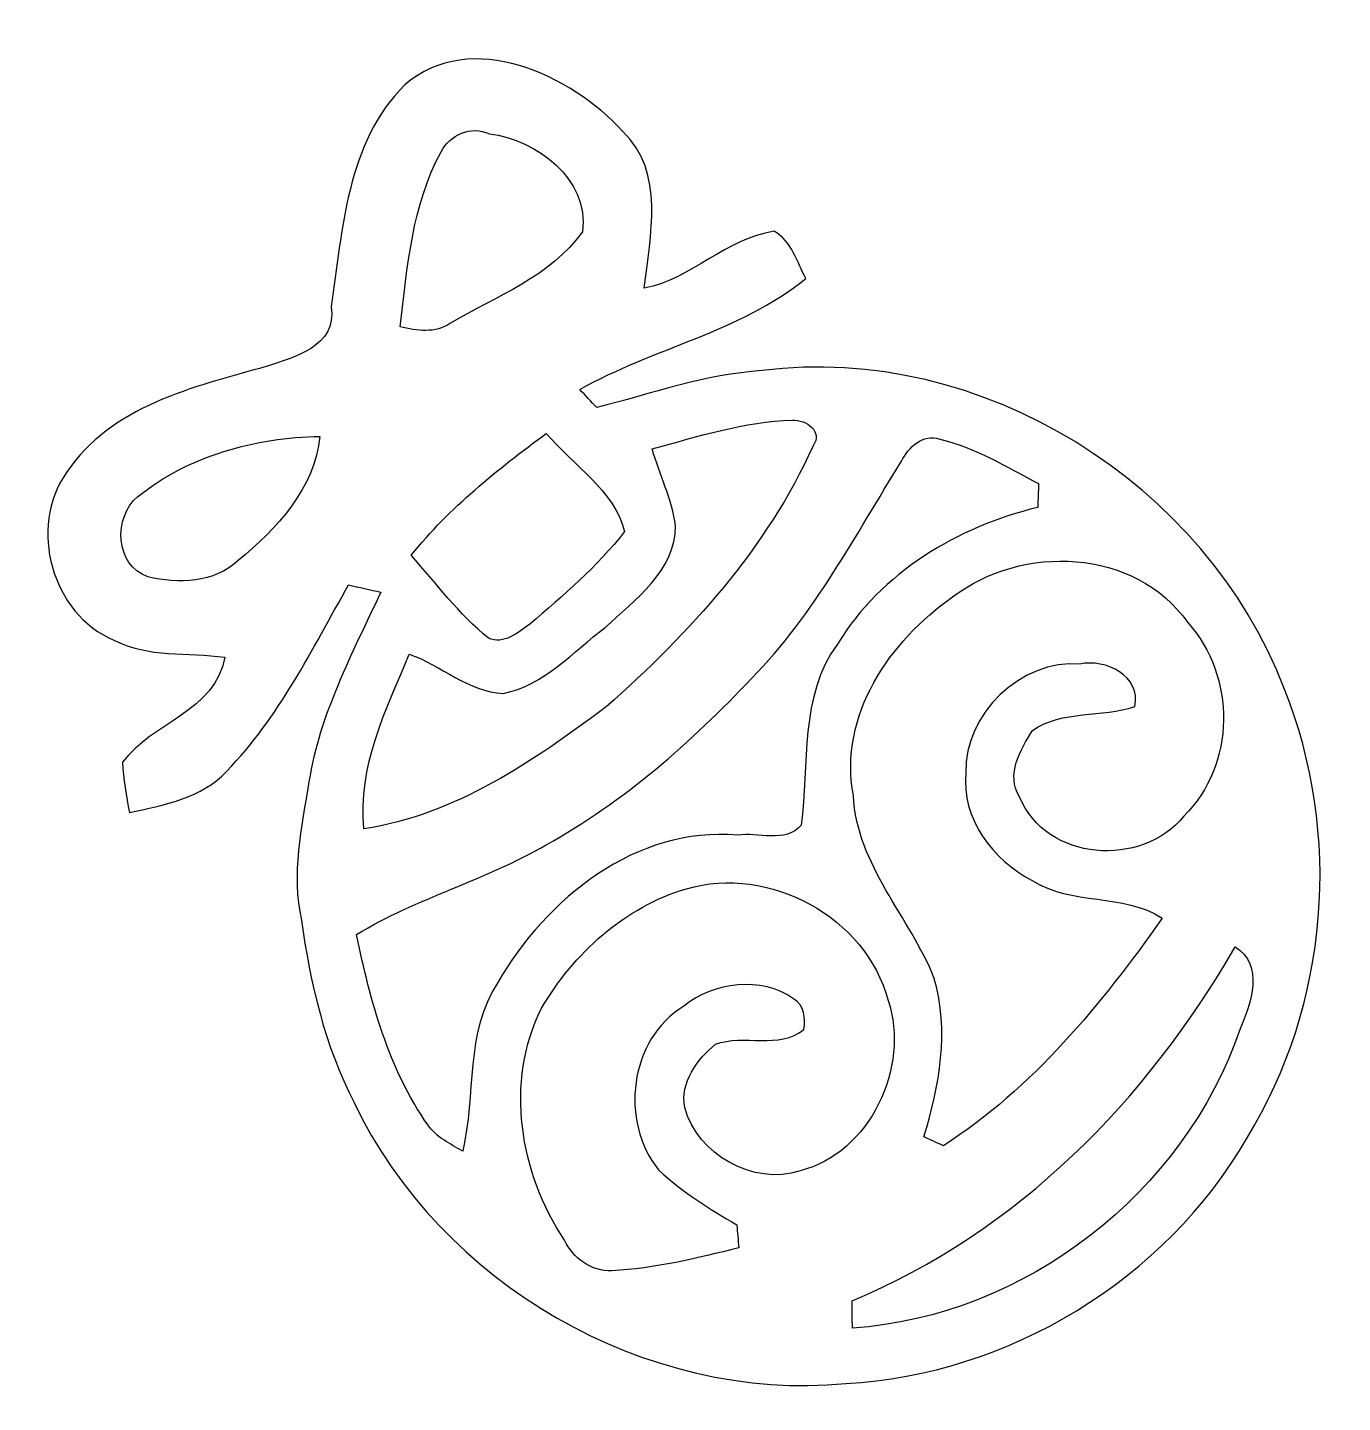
# Model space of a CAD drawing. Header units: centimetres. Extents: x -4.66 to 3.08, y -1.56 to 6.53.
import ezdxf

# ---------------------------------------------------------------- set-up
doc = ezdxf.new("R2010")
doc.units = ezdxf.units.CM
doc.header["$MEASUREMENT"] = 0
doc.layers.add('Camada 1', color=7, linetype='Continuous')

msp = doc.modelspace()

# ---------------------------------------------------------------- linework, layer by layer
at = {"layer": 'Camada 1', "color": 17}
for points, knots in [([(-2.43791, 6.18781), (-2.05126, 6.52577), (-1.45436, 6.24496), (-1.15591, 5.91476), (-1.15591, 5.91476), (-0.90297, 5.67417), (-0.99611, 5.30234), (-1.02962, 4.9933), (-1.02962, 4.9933), (-0.75022, 5.04763), (-0.54984, 5.28646), (-0.26656, 5.32774), (-0.26656, 5.32774), (-0.16426, 5.27094), (-0.13004, 5.14712), (-0.08029, 5.05081), (-0.08029, 5.05081), (-0.47152, 4.73225), (-0.97776, 4.64194), (-1.40815, 4.39817), (-1.40815, 4.39817), (-1.37534, 4.36289), (-1.34253, 4.32726), (-1.30937, 4.29163), (-1.30937, 4.29163), (-0.98693, 4.37241), (-0.67014, 4.48848), (-0.33571, 4.50859), (-0.33571, 4.50859), (0.95193, 4.67475), (2.27203, 3.84325), (2.73276, 2.64028), (2.73276, 2.64028), (3.0753, 1.78832), (2.99734, 0.7822), (2.51403, -0.00097), (2.51403, -0.00097), (2.03355, -0.83529), (1.11527, -1.39162), (0.15571, -1.4456), (0.15571, -1.4456), (-1.02327, -1.55672), (-2.22695, -0.85928), (-2.73565, 0.20646), (-2.73565, 0.20646), (-2.90851, 0.53984), (-2.99283, 0.9099), (-3.04539, 1.27891), (-3.04539, 1.27891), (-3.10536, 1.54878), (-3.04645, 1.82501), (-3.00059, 2.09171), (-3.00059, 2.09171), (-2.9385, 2.48893), (-2.74659, 2.84595), (-2.57867, 3.20613), (-2.57867, 3.20613), (-2.64181, 3.2206), (-2.70496, 3.23471), (-2.76776, 3.24917), (-2.76776, 3.24917), (-2.98295, 2.87064), (-3.17768, 2.47024), (-3.48389, 2.15415), (-3.48389, 2.15415), (-3.6303, 1.99575), (-3.85502, 1.95483), (-4.05575, 1.91073), (-4.05575, 1.91073), (-4.0748, 2.00845), (-4.09279, 2.10793), (-4.09632, 2.20706), (-4.09632, 2.20706), (-3.92381, 2.44096), (-3.54986, 2.50516), (-3.49589, 2.82443), (-3.49589, 2.82443), (-3.71214, 2.85406), (-3.94639, 2.82055), (-4.14712, 2.92391), (-4.14712, 2.92391), (-4.51118, 3.07878), (-4.65547, 3.58643), (-4.42616, 3.90922), (-4.42616, 3.90922), (-4.16546, 4.29974), (-3.67581, 4.41581), (-3.25247, 4.53258), (-3.25247, 4.53258), (-3.0842, 4.59008), (-2.83761, 4.64793), (-2.86971, 4.8843), (-2.86971, 4.8843), (-2.80339, 5.33338), (-2.78081, 5.84844), (-2.43791, 6.18781), (-2.43791, 6.18781), (-2.43791, 6.18781), (-2.43791, 6.18781), (-2.43791, 6.18781)], [0, 0, 0, 0, 0.0384615, 0.0384615, 0.0384615, 0.0384615, 0.0769231, 0.0769231, 0.0769231, 0.0769231, 0.1153846, 0.1153846, 0.1153846, 0.1153846, 0.1538462, 0.1538462, 0.1538462, 0.1538462, 0.1923077, 0.1923077, 0.1923077, 0.1923077, 0.2307692, 0.2307692, 0.2307692, 0.2307692, 0.2692308, 0.2692308, 0.2692308, 0.2692308, 0.3076923, 0.3076923, 0.3076923, 0.3076923, 0.3461538, 0.3461538, 0.3461538, 0.3461538, 0.3846154, 0.3846154, 0.3846154, 0.3846154, 0.4230769, 0.4230769, 0.4230769, 0.4230769, 0.4615385, 0.4615385, 0.4615385, 0.4615385, 0.5, 0.5, 0.5, 0.5, 0.5384615, 0.5384615, 0.5384615, 0.5384615, 0.5769231, 0.5769231, 0.5769231, 0.5769231, 0.6153846, 0.6153846, 0.6153846, 0.6153846, 0.6538462, 0.6538462, 0.6538462, 0.6538462, 0.6923077, 0.6923077, 0.6923077, 0.6923077, 0.7307692, 0.7307692, 0.7307692, 0.7307692, 0.7692308, 0.7692308, 0.7692308, 0.7692308, 0.8076923, 0.8076923, 0.8076923, 0.8076923, 0.8461538, 0.8461538, 0.8461538, 0.8461538, 0.8846154, 0.8846154, 0.8846154, 0.8846154, 0.9230769, 0.9230769, 0.9230769, 0.9230769, 1, 1, 1, 1]), ([(-2.22377, 5.79552), (-2.39522, 5.47978), (-2.42274, 5.11678), (-2.46472, 4.76682), (-2.46472, 4.76682), (-2.36665, 4.74318), (-2.2587, 4.7259), (-2.16944, 4.78693), (-2.16944, 4.78693), (-1.89886, 4.94638), (-1.58101, 5.06033), (-1.39298, 5.32562), (-1.39298, 5.32562), (-1.35029, 5.63853), (-1.66356, 5.86255), (-1.93979, 5.90135), (-1.93979, 5.90135), (-2.05021, 5.9511), (-2.17262, 5.89395), (-2.22377, 5.79552), (-2.22377, 5.79552), (-2.22377, 5.79552), (-2.22377, 5.79552), (-2.22377, 5.79552)], [0, 0, 0, 0, 0.1428571, 0.1428571, 0.1428571, 0.1428571, 0.2857143, 0.2857143, 0.2857143, 0.2857143, 0.4285714, 0.4285714, 0.4285714, 0.4285714, 0.5714286, 0.5714286, 0.5714286, 0.5714286, 0.7142857, 0.7142857, 0.7142857, 0.7142857, 1, 1, 1, 1]), ([(-0.98235, 4.04892), (-0.94284, 3.89687), (-0.86311, 3.75364), (-0.84617, 3.5956), (-0.84617, 3.5956), (-0.84547, 3.3349), (-1.08501, 3.1578), (-1.25998, 2.99905), (-1.25998, 2.99905), (-1.44554, 2.85759), (-1.61982, 2.65721), (-1.85865, 2.61135), (-1.85865, 2.61135), (-2.06432, 2.61876), (-2.22166, 2.77821), (-2.4111, 2.84171), (-2.4111, 2.84171), (-2.54868, 2.51504), (-2.71519, 2.17955), (-2.67744, 1.81478), (-2.67744, 1.81478), (-2.14122, 1.89697), (-1.67661, 2.21447), (-1.25257, 2.53303), (-1.25257, 2.53303), (-0.76257, 2.96518), (-0.30819, 3.46437), (-0.03726, 4.06585), (-0.03726, 4.06585), (0.02307, 4.15263), (-0.07782, 4.22037), (-0.15896, 4.2179), (-0.15896, 4.2179), (-0.44083, 4.20943), (-0.71282, 4.1223), (-0.98235, 4.04892), (-0.98235, 4.04892), (-0.98235, 4.04892), (-0.98235, 4.04892), (-0.98235, 4.04892)], [0, 0, 0, 0, 0.0909091, 0.0909091, 0.0909091, 0.0909091, 0.1818182, 0.1818182, 0.1818182, 0.1818182, 0.2727273, 0.2727273, 0.2727273, 0.2727273, 0.3636364, 0.3636364, 0.3636364, 0.3636364, 0.4545455, 0.4545455, 0.4545455, 0.4545455, 0.5454545, 0.5454545, 0.5454545, 0.5454545, 0.6363636, 0.6363636, 0.6363636, 0.6363636, 0.7272727, 0.7272727, 0.7272727, 0.7272727, 0.8181818, 0.8181818, 0.8181818, 0.8181818, 1, 1, 1, 1]), ([(-4.00601, 3.76917), (-4.15276, 3.64887), (-4.14147, 3.36347), (-3.9478, 3.2968), (-3.9478, 3.2968), (-3.77106, 3.25446), (-3.55692, 3.25975), (-3.41687, 3.39275), (-3.41687, 3.39275), (-3.18933, 3.57584), (-2.96778, 3.81961), (-2.93603, 4.1223), (-2.93603, 4.1223), (-3.31703, 4.11559), (-3.70509, 4.01047), (-4.00601, 3.76917), (-4.00601, 3.76917), (-4.00601, 3.76917), (-4.00601, 3.76917), (-4.00601, 3.76917)], [0, 0, 0, 0, 0.1666667, 0.1666667, 0.1666667, 0.1666667, 0.3333333, 0.3333333, 0.3333333, 0.3333333, 0.5, 0.5, 0.5, 0.5, 0.6666667, 0.6666667, 0.6666667, 0.6666667, 1, 1, 1, 1]), ([(0.48274, 3.97625), (0.20934, 3.5388), (-0.03196, 3.07172), (-0.39779, 2.70131), (-0.39779, 2.70131), (-0.75375, 2.32278), (-1.14956, 1.97529), (-1.60571, 1.72164), (-1.60571, 1.72164), (-1.96166, 1.5135), (-2.36735, 1.40943), (-2.72048, 1.19459), (-2.72048, 1.19459), (-2.64076, 0.80336), (-2.53316, 0.40613), (-2.30209, 0.07452), (-2.30209, 0.07452), (-2.25164, 0.00256), (-2.1705, -0.03625), (-2.09677, -0.07929), (-2.09677, -0.07929), (-2.01916, 0.25021), (-2.08619, 0.6178), (-1.88969, 0.91272), (-1.88969, 0.91272), (-1.60606, 1.40344), (-1.07689, 1.83383), (-0.47999, 1.77738), (-0.47999, 1.77738), (-0.36781, 1.79784), (-0.19495, 1.72799), (-0.10746, 1.83735), (-0.10746, 1.83735), (-0.0616, 2.19154), (-0.11734, 2.59724), (0.10633, 2.90168), (0.10633, 2.90168), (0.36421, 3.32361), (0.81188, 3.5896), (1.2839, 3.70496), (1.2839, 3.70496), (1.28531, 3.75188), (1.28672, 3.79845), (1.28848, 3.84501), (1.28848, 3.84501), (1.10045, 3.94379), (0.91489, 4.05562), (0.70746, 4.10677), (0.70746, 4.10677), (0.60939, 4.13888), (0.5226, 4.05809), (0.48274, 3.97625), (0.48274, 3.97625), (0.48274, 3.97625), (0.48274, 3.97625), (0.48274, 3.97625)], [0, 0, 0, 0, 0.0666667, 0.0666667, 0.0666667, 0.0666667, 0.1333333, 0.1333333, 0.1333333, 0.1333333, 0.2, 0.2, 0.2, 0.2, 0.2666667, 0.2666667, 0.2666667, 0.2666667, 0.3333333, 0.3333333, 0.3333333, 0.3333333, 0.4, 0.4, 0.4, 0.4, 0.4666667, 0.4666667, 0.4666667, 0.4666667, 0.5333333, 0.5333333, 0.5333333, 0.5333333, 0.6, 0.6, 0.6, 0.6, 0.6666667, 0.6666667, 0.6666667, 0.6666667, 0.7333333, 0.7333333, 0.7333333, 0.7333333, 0.8, 0.8, 0.8, 0.8, 0.8666667, 0.8666667, 0.8666667, 0.8666667, 1, 1, 1, 1]), ([(-2.3991, 3.42309), (-2.2527, 3.25658), (-2.11759, 3.07737), (-1.94543, 2.93555), (-1.94543, 2.93555), (-1.85759, 2.89675), (-1.77081, 2.96871), (-1.70307, 3.01775), (-1.70307, 3.01775), (-1.50552, 3.18638), (-1.30655, 3.35783), (-1.14533, 3.56244), (-1.14533, 3.56244), (-1.20495, 3.80762), (-1.45119, 3.95402), (-1.60571, 4.13993), (-1.60571, 4.13993), (-1.89251, 3.92756), (-2.17509, 3.70355), (-2.3991, 3.42309), (-2.3991, 3.42309), (-2.3991, 3.42309), (-2.3991, 3.42309), (-2.3991, 3.42309)], [0, 0, 0, 0, 0.1428571, 0.1428571, 0.1428571, 0.1428571, 0.2857143, 0.2857143, 0.2857143, 0.2857143, 0.4285714, 0.4285714, 0.4285714, 0.4285714, 0.5714286, 0.5714286, 0.5714286, 0.5714286, 0.7142857, 0.7142857, 0.7142857, 0.7142857, 1, 1, 1, 1]), ([(0.78331, 3.17826), (0.41324, 2.91968), (0.11162, 2.48329), (0.19981, 2.01057), (0.19981, 2.01057), (0.22063, 1.59782), (0.53072, 1.30184), (0.67536, 0.93601), (0.67536, 0.93601), (0.76496, 0.6305), (0.7064, 0.30277), (0.61397, 0.00467), (0.61397, 0.00467), (0.65207, -0.01261), (0.69017, -0.0299), (0.72863, -0.04754), (0.72863, -0.04754), (1.25709, 0.29254), (1.65678, 0.78325), (2.01591, 1.2902), (2.01591, 1.2902), (1.78484, 1.44048), (1.48286, 1.36322), (1.25109, 1.51174), (1.25109, 1.51174), (1.02108, 1.62992), (0.83164, 1.87686), (0.86127, 2.14533), (0.86127, 2.14533), (0.84998, 2.4914), (1.189, 2.81173), (1.53155, 2.78386), (1.53155, 2.78386), (1.6843, 2.81631), (1.89103, 2.71401), (1.85504, 2.53515), (1.85504, 2.53515), (1.66031, 2.4653), (1.43101, 2.51857), (1.2525, 2.39263), (1.2525, 2.39263), (1.1823, 2.28044), (1.09446, 2.13475), (1.17701, 2.00422), (1.17701, 2.00422), (1.33046, 1.62251), (1.89667, 1.58476), (2.14221, 1.89062), (2.14221, 1.89062), (2.44877, 2.18731), (2.44983, 2.71683), (2.16584, 3.02763), (2.16584, 3.02763), (1.8561, 3.46754), (1.18794, 3.49118), (0.78331, 3.17826), (0.78331, 3.17826), (0.78331, 3.17826), (0.78331, 3.17826), (0.78331, 3.17826)], [0, 0, 0, 0, 0.0625, 0.0625, 0.0625, 0.0625, 0.125, 0.125, 0.125, 0.125, 0.1875, 0.1875, 0.1875, 0.1875, 0.25, 0.25, 0.25, 0.25, 0.3125, 0.3125, 0.3125, 0.3125, 0.375, 0.375, 0.375, 0.375, 0.4375, 0.4375, 0.4375, 0.4375, 0.5, 0.5, 0.5, 0.5, 0.5625, 0.5625, 0.5625, 0.5625, 0.625, 0.625, 0.625, 0.625, 0.6875, 0.6875, 0.6875, 0.6875, 0.75, 0.75, 0.75, 0.75, 0.8125, 0.8125, 0.8125, 0.8125, 0.875, 0.875, 0.875, 0.875, 1, 1, 1, 1]), ([(-0.78197, 1.4627), (-1.14533, 1.35652), (-1.44413, 1.08347), (-1.63322, 0.76103), (-1.63322, 0.76103), (-1.85159, 0.32782), (-1.76128, -0.20946), (-1.49846, -0.60316), (-1.49846, -0.60316), (-1.44766, -0.70829), (-1.33971, -0.78908), (-1.22012, -0.78202), (-1.22012, -0.78202), (-0.96682, -0.77003), (-0.71953, -0.70864), (-0.47435, -0.64726), (-0.47435, -0.64726), (-0.47787, -0.6021), (-0.48176, -0.5573), (-0.48528, -0.5125), (-0.48528, -0.5125), (-0.64721, -0.41866), (-0.80807, -0.31882), (-0.94495, -0.18971), (-0.94495, -0.18971), (-1.17496, 0.09463), (-1.11887, 0.57794), (-0.79714, 0.77267), (-0.79714, 0.77267), (-0.62181, 0.9166), (-0.34064, 0.95047), (-0.15156, 0.81571), (-0.15156, 0.81571), (-0.08735, 0.77867), (-0.08276, 0.70141), (-0.09052, 0.63544), (-0.09052, 0.63544), (-0.23657, 0.51761), (-0.44577, 0.6111), (-0.61052, 0.54971), (-0.61052, 0.54971), (-0.71917, 0.46187), (-0.81901, 0.32394), (-0.79149, 0.17683), (-0.79149, 0.17683), (-0.716, -0.09904), (-0.38897, -0.28496), (-0.11346, -0.19465), (-0.11346, -0.19465), (0.29718, -0.09234), (0.5346, 0.41707), (0.40407, 0.80618), (0.40407, 0.80618), (0.27213, 1.29937), (-0.29549, 1.60593), (-0.78197, 1.4627), (-0.78197, 1.4627), (-0.78197, 1.4627), (-0.78197, 1.4627), (-0.78197, 1.4627)], [0, 0, 0, 0, 0.0625, 0.0625, 0.0625, 0.0625, 0.125, 0.125, 0.125, 0.125, 0.1875, 0.1875, 0.1875, 0.1875, 0.25, 0.25, 0.25, 0.25, 0.3125, 0.3125, 0.3125, 0.3125, 0.375, 0.375, 0.375, 0.375, 0.4375, 0.4375, 0.4375, 0.4375, 0.5, 0.5, 0.5, 0.5, 0.5625, 0.5625, 0.5625, 0.5625, 0.625, 0.625, 0.625, 0.625, 0.6875, 0.6875, 0.6875, 0.6875, 0.75, 0.75, 0.75, 0.75, 0.8125, 0.8125, 0.8125, 0.8125, 0.875, 0.875, 0.875, 0.875, 1, 1, 1, 1]), ([(2.44418, 1.12121), (1.9256, 0.22269), (1.16254, -0.55871), (0.19205, -0.95841), (0.19205, -0.95841), (0.19276, -1.01203), (0.19346, -1.06565), (0.19417, -1.11963), (0.19417, -1.11963), (1.21193, -1.04978), (2.14503, -0.32553), (2.47311, 0.64003), (2.47311, 0.64003), (2.53908, 0.78855), (2.61493, 1.01573), (2.44418, 1.12121)], [0, 0, 0, 0, 0.2, 0.2, 0.2, 0.2, 0.4, 0.4, 0.4, 0.4, 0.6, 0.6, 0.6, 0.6, 1, 1, 1, 1])]:
    msp.add_open_spline(points, degree=3, knots=knots, dxfattribs=at)

doc.saveas('drawing.dxf')
